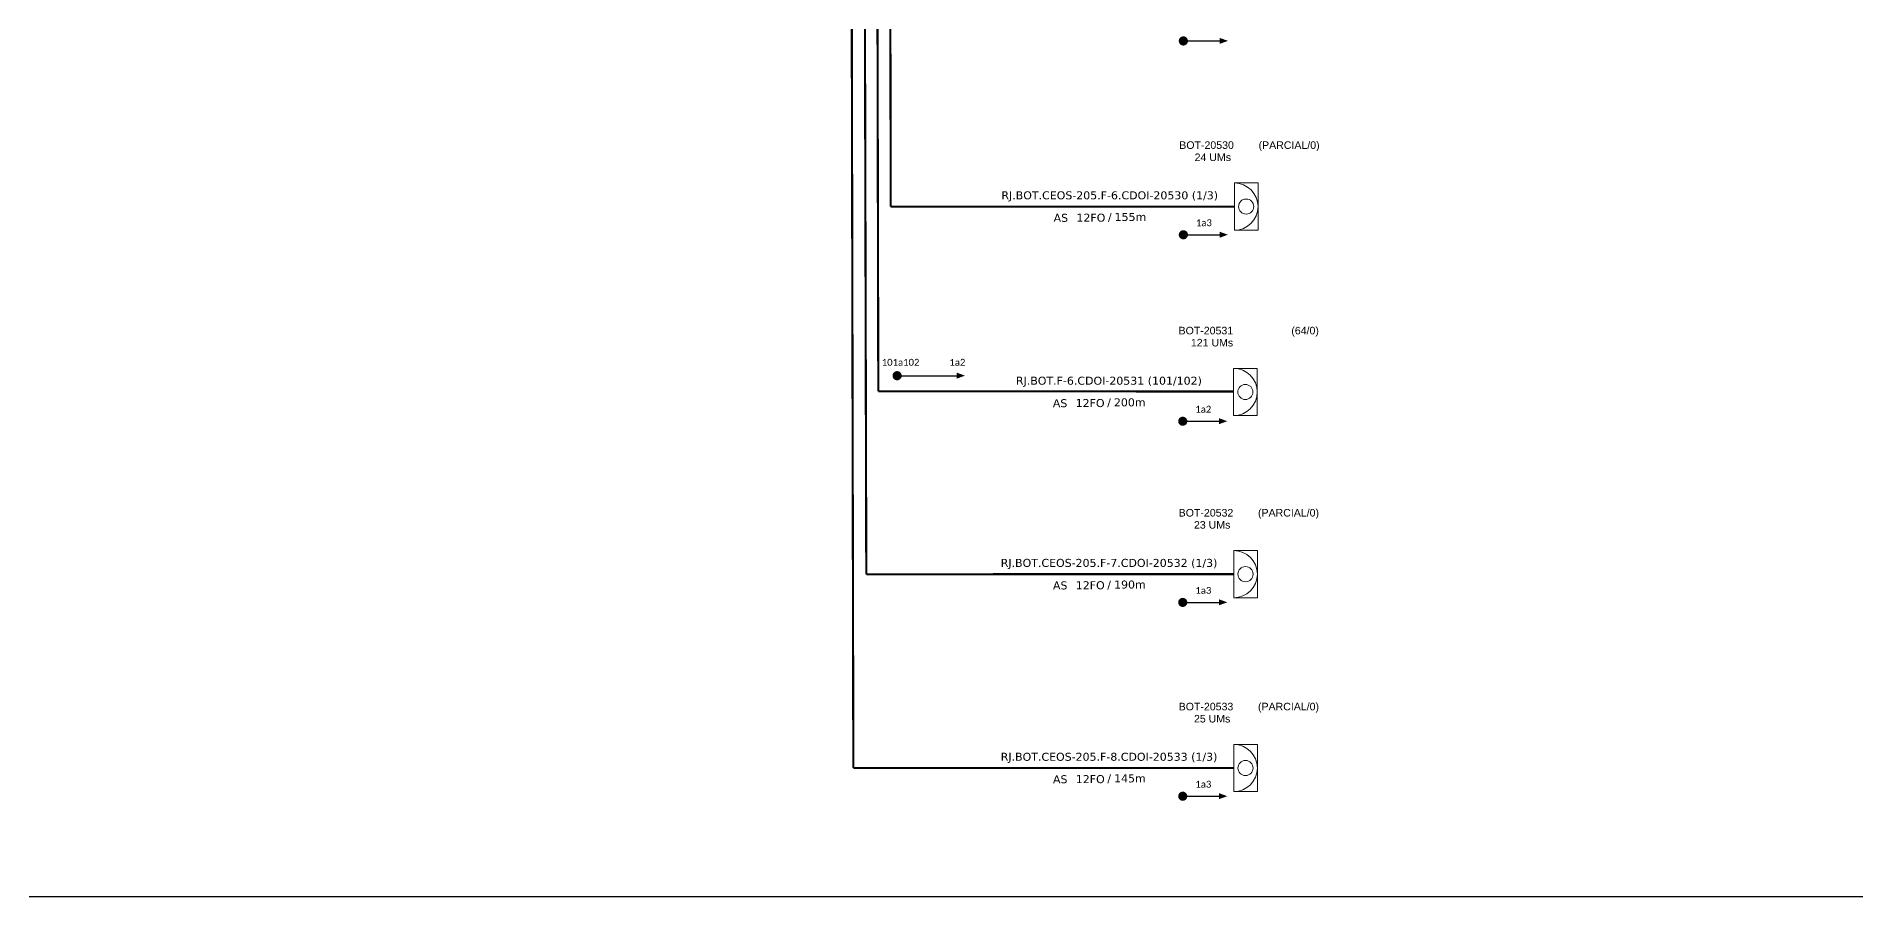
# Model space of a CAD drawing. Header units: metres. Extents: x 1105 to 1946, y -229 to 365.
# Drawn here: x 1459.4 to 1710.8, y -228.9 to -109.9 of the extents above; entities that cross this region are included whole.
import ezdxf
from ezdxf.enums import TextEntityAlignment as Align

# ---------------------------------------------------------------- set-up
doc = ezdxf.new("R2010")
doc.units = ezdxf.units.M
for name, color, linetype, lineweight in [("20.0-LEGENDA DOS CDO'S", 1, 'Continuous', 0), ('20.1-CDO_INTERIOR', 1, 'Continuous', 0), ('40.1-ETIQUETAS', 1, 'Continuous', 20)]:
    doc.layers.add(name, color=color, linetype=linetype, lineweight=lineweight)
doc.layers.add('CAP a instalar', color=1, linetype='Continuous')
doc.layers.add('SETA', color=7, linetype='Continuous')
doc.styles.add('ARIAL', font='arial.ttf')
doc.styles.add('siredit', font='verdana.ttf')
doc.styles.get("Standard").update_dxf_attribs({"font": 'arial.ttf'})
doc.linetypes.add('FENCELINE1', pattern='A,0.25,-0.1,[133,ltypeshp.shx,S=0.1,R=0,X=-0.1,Y=0],-0.1,1', length=1.45)

# ---------------------------------------------------------------- blocks, each defined once
blk = doc.blocks.new('ETIQUETA_RS5F')
at = {"layer": '40.1-ETIQUETAS', "color": 0, "style": 'siredit'}
blk.add_text('/', height=1.5, dxfattribs=at).set_placement((1.55, -1.95), align=Align.MIDDLE_RIGHT)
for tag, p in [('ETIQUETA_R_PRIMARIA', (1.18, 4.1)), ('ETIQUETA_R_SECUNDARIA', (1.18, 2.1)), ('F_ATIVAS/F_MORTAS', (1.11, -4.24))]:
    blk.add_attdef(tag, text='', height=1.5, dxfattribs=at).set_placement(p, align=Align.MIDDLE_CENTER)
for tag, p in [('TIPO_CABO', (-6.62, -2.12)), ('CAP_CABO', (0.37, -2.09))]:
    blk.add_attdef(tag, text='', height=1.5, dxfattribs=at).set_placement(p, align=Align.MIDDLE_RIGHT)
blk.add_attdef('METROS', text='', height=1.5, dxfattribs=at).set_placement((2.11, -1.95), align=Align.MIDDLE_LEFT)
for tag, p in [('FUSÃO_1', (0.82, -8.39)), ('FUSÃO_2', (0.82, -10.6)), ('FUSÃO_3', (0.82, -12.93)), ('FUSÃO_4', (0.82, -15.14)), ('FUSÃO_5', (0.82, -17.16))]:
    blk.add_attdef(tag, text='', height=1.5, dxfattribs=at).set_placement(p, align=Align.CENTER)
blk = doc.blocks.new('CDOI_INT')
at = {"layer": '20.1-CDO_INTERIOR', "color": 0, "lineweight": 18}
blk.add_lwpolyline([(4.25, -4.25), (4.25, 4.25), (0, 4.25), (0, -4.25)], close=True, dxfattribs=at)
blk.add_circle((2.12, 0), 1.36, dxfattribs=at)
blk.add_arc((0, 0), 4.25, 270, 90, dxfattribs=at)
at = {"layer": "20.0-LEGENDA DOS CDO'S", "color": 0, "style": 'ARIAL'}
for tag, p in [('CDO_N', (-0.08, 10.38)), ('SPLITER_1', (21.18, 10.38)), ('SPLITER_2', (21.19, 8.68)), ('SAP', (-0.08, 6.23)), ('SURVEY', (-0.08, 8.2)), ('1:XX', (5.94, -2.22)), ('UMS', (5.94, -4.24))]:
    blk.add_attdef(tag, p, '', height=1.36, dxfattribs=at)
blk.add_attdef('FIBRAS_UTILIZADAS', text='', height=1.36, dxfattribs=at).set_placement((15.34, 10.38), align=Align.CENTER)

msp = doc.modelspace()

# ---------------------------------------------------------------- linework, layer by layer
at = {"color": 7}
msp.add_lwpolyline([(1104.65, -228.88), (1945.65, -228.88), (1945.65, 365.12), (1104.65, 365.12)], close=True, dxfattribs=at)
at = {"const_width": 0.632}
for points in [[(1617.59, -110.53, 1), (1618.23, -110.53, 1)], [(1617.59, -110.53, 1), (1618.23, -110.53, 1)], [(1617.59, -137.34, 1), (1618.23, -137.34, 1)], [(1578.03, -156.83, 1), (1578.67, -156.83, 1)], [(1578.03, -156.83, 1), (1578.67, -156.83, 1)], [(1617.51, -188.18, 1), (1618.14, -188.18, 1)], [(1617.51, -188.18, 1), (1618.14, -188.18, 1)], [(1617.51, -214.99, 1), (1618.14, -214.99, 1)]]:
    msp.add_lwpolyline(points, format="xyb", close=True, dxfattribs=at)
at = {"color": 7, "const_width": 0.632}
msp.add_lwpolyline([(1617.51, -163.13, 1), (1618.14, -163.13, 1)], format="xyb", close=True, dxfattribs=at)
msp.add_lwpolyline([(1617.51, -163.13, 1), (1618.14, -163.13, 1)], format="xyb", close=True, dxfattribs=at)
at = {"layer": 'CAP a instalar', "color": 8, "ltscale": 5.3, "const_width": 0.295}
for points in [[(1577.25, -25.06), (1577.47, -133.45)], [(1573.71, -27.08), (1574.09, -184.29)], [(1571.92, -28.09), (1572.3, -211.09)], [(1577.47, -133.45), (1624.96, -133.44)], [(1574.09, -184.29), (1624.87, -184.28)], [(1572.3, -211.09), (1624.87, -211.09)]]:
    msp.add_lwpolyline(points, dxfattribs=at)
at = {"layer": 'CAP a instalar', "color": 7, "ltscale": 5.3, "const_width": 0.295}
for points in [[(1575.47, -26.07), (1575.75, -158.99)], [(1575.75, -158.99), (1624.85, -159.01)]]:
    msp.add_lwpolyline(points, dxfattribs=at)
at = {"layer": 'CAP a instalar', "color": 7, "linetype": 'FENCELINE1', "ltscale": 5.3, "const_width": 0.295}
msp.add_lwpolyline([(1575.75, -158.99), (1624.85, -159.01)], dxfattribs=at)
at = {"layer": 'SETA'}
for points in [[(1617.91, -110.53), (1623.34, -110.53)], [(1617.91, -110.53), (1623.34, -110.53)], [(1617.91, -137.34), (1623.34, -137.34)], [(1617.82, -188.18), (1623.26, -188.18)], [(1617.82, -188.18), (1623.26, -188.18)], [(1617.82, -214.99), (1623.26, -214.99)]]:
    msp.add_lwpolyline(points, dxfattribs=at)
at = {"layer": 'SETA', "color": 7}
for points in [[(1578.35, -156.83), (1587.01, -156.83)], [(1578.35, -156.83), (1587.01, -156.83)], [(1617.82, -163.13), (1623.26, -163.13)], [(1617.82, -163.13), (1623.26, -163.13)]]:
    msp.add_lwpolyline(points, dxfattribs=at)
at = {"layer": 'SETA'}
for points in [[(1622.91, -110.1), (1624.07, -110.52), (1622.91, -110.94)], [(1622.91, -110.1), (1624.07, -110.52), (1622.91, -110.94)], [(1622.91, -136.91), (1624.07, -137.33), (1622.91, -137.75)], [(1622.82, -187.75), (1623.98, -188.17), (1622.82, -188.59)], [(1622.82, -187.75), (1623.98, -188.17), (1622.82, -188.59)], [(1622.82, -214.56), (1623.98, -214.98), (1622.82, -215.4)]]:
    msp.add_solid(points, dxfattribs=at)
at = {"layer": 'SETA', "color": 7}
for points in [[(1586.57, -156.4), (1587.73, -156.82), (1586.57, -157.24)], [(1586.57, -156.4), (1587.73, -156.82), (1586.57, -157.24)], [(1622.82, -162.7), (1623.98, -163.12), (1622.82, -163.54)], [(1622.82, -162.7), (1623.98, -163.12), (1622.82, -163.54)]]:
    msp.add_solid(points, dxfattribs=at)

# ---------------------------------------------------------------- block references
at = {"layer": 'CAP a instalar', "color": 8, "linetype": 'FENCELINE1', "ltscale": 5.3}
ref = msp.add_blockref('CDOI_INT', (1624.96, -133.44), dxfattribs=dict(at, xscale=0.7681776760040443, yscale=0.7681776760040443, zscale=0.7681776760040443))
ref.add_attrib('CDO_N', 'BOT-20530', dxfattribs={"layer": "20.0-LEGENDA DOS CDO'S", "color": 0, "height": 1.045, "style": 'ARIAL'}).set_placement((1624.89, -125.46), align=Align.RIGHT)
ref.add_attrib('FIBRAS_UTILIZADAS', '(PARCIAL/0)', dxfattribs={"layer": "20.0-LEGENDA DOS CDO'S", "color": 0, "height": 1.0449, "style": 'ARIAL'}).set_placement((1636.74, -125.46), align=Align.RIGHT)
ref.add_attrib('SURVEY', '24 UMs ', dxfattribs={"layer": "20.0-LEGENDA DOS CDO'S", "color": 0, "height": 1.045, "style": 'ARIAL'}).set_placement((1624.9, -127.14), align=Align.RIGHT)
ref = msp.add_blockref('ETIQUETA_RS5F', (1606.86, -133.43), dxfattribs=dict(at, xscale=0.737197997882061, yscale=0.737197997882061, zscale=0.737197997882061))
ref.add_attrib('ETIQUETA_R_SECUNDARIA', 'RJ.BOT.CEOS-205.F-6.CDOI-20530 (1/3)', dxfattribs={"layer": '40.1-ETIQUETAS', "color": 0, "height": 1.1058, "style": 'siredit'}).set_placement((1607.73, -131.88), align=Align.MIDDLE_CENTER)
ref.add_attrib('TIPO_CABO', 'AS', dxfattribs={"layer": '40.1-ETIQUETAS', "color": 0, "height": 1.106, "style": 'siredit'}).set_placement((1601.98, -134.99), align=Align.MIDDLE_RIGHT)
ref.add_attrib('CAP_CABO', '12FO', dxfattribs={"layer": '40.1-ETIQUETAS', "color": 0, "height": 1.106, "style": 'siredit'}).set_placement((1607.13, -134.97), align=Align.MIDDLE_RIGHT)
ref.add_attrib('METROS', '155m ', dxfattribs={"layer": '40.1-ETIQUETAS', "color": 0, "height": 1.106, "style": 'siredit'}).set_placement((1608.41, -134.87), align=Align.MIDDLE_LEFT)
at = {"layer": 'CAP a instalar', "color": 7, "linetype": 'FENCELINE1', "ltscale": 5.3}
ref = msp.add_blockref('CDOI_INT', (1624.85, -159.08), dxfattribs=dict(at, xscale=0.7681776760096511, yscale=0.7681776760096511, zscale=0.7681776760096511))
ref.add_attrib('CDO_N', 'BOT-20531', dxfattribs={"layer": "20.0-LEGENDA DOS CDO'S", "color": 0, "height": 1.045, "style": 'ARIAL'}).set_placement((1624.79, -151.11), align=Align.RIGHT)
ref.add_attrib('FIBRAS_UTILIZADAS', '(64/0)', dxfattribs={"layer": "20.0-LEGENDA DOS CDO'S", "color": 0, "height": 1.045, "style": 'ARIAL'}).set_placement((1636.64, -151.11), align=Align.RIGHT)
ref.add_attrib('SURVEY', '121 UMs', dxfattribs={"layer": "20.0-LEGENDA DOS CDO'S", "color": 0, "height": 1.045, "style": 'ARIAL'}).set_placement((1624.79, -152.78), align=Align.RIGHT)
ref = msp.add_blockref('ETIQUETA_RS5F', (1606.75, -159.07), dxfattribs=dict(at, xscale=0.7371979978874416, yscale=0.7371979978874416, zscale=0.7371979978874416))
ref.add_attrib('ETIQUETA_R_SECUNDARIA', 'RJ.BOT.F-6.CDOI-20531 (101/102)', dxfattribs={"layer": '40.1-ETIQUETAS', "color": 0, "height": 1.1058, "style": 'siredit'}).set_placement((1607.62, -157.52), align=Align.MIDDLE_CENTER)
ref.add_attrib('TIPO_CABO', 'AS', dxfattribs={"layer": '40.1-ETIQUETAS', "color": 0, "height": 1.106, "style": 'siredit'}).set_placement((1601.87, -160.63), align=Align.MIDDLE_RIGHT)
ref.add_attrib('CAP_CABO', '12FO', dxfattribs={"layer": '40.1-ETIQUETAS', "color": 0, "height": 1.106, "style": 'siredit'}).set_placement((1607.02, -160.61), align=Align.MIDDLE_RIGHT)
ref.add_attrib('METROS', '200m', dxfattribs={"layer": '40.1-ETIQUETAS', "color": 0, "height": 1.106, "style": 'siredit'}).set_placement((1608.31, -160.51), align=Align.MIDDLE_LEFT)
at = {"layer": 'CAP a instalar', "color": 8, "linetype": 'FENCELINE1', "ltscale": 5.3}
ref = msp.add_blockref('CDOI_INT', (1624.87, -184.28), dxfattribs=dict(at, xscale=0.7681776760040443, yscale=0.7681776760040443, zscale=0.7681776760040443))
ref.add_attrib('CDO_N', 'BOT-20532', dxfattribs={"layer": "20.0-LEGENDA DOS CDO'S", "color": 0, "height": 1.045, "style": 'ARIAL'}).set_placement((1624.81, -176.31), align=Align.RIGHT)
ref.add_attrib('FIBRAS_UTILIZADAS', '(PARCIAL/0)', dxfattribs={"layer": "20.0-LEGENDA DOS CDO'S", "color": 0, "height": 1.0449, "style": 'ARIAL'}).set_placement((1636.66, -176.31), align=Align.RIGHT)
ref.add_attrib('SURVEY', '23 UMs ', dxfattribs={"layer": "20.0-LEGENDA DOS CDO'S", "color": 0, "height": 1.045, "style": 'ARIAL'}).set_placement((1624.81, -177.98), align=Align.RIGHT)
ref = msp.add_blockref('ETIQUETA_RS5F', (1606.77, -184.27), dxfattribs=dict(at, xscale=0.737197997882061, yscale=0.737197997882061, zscale=0.737197997882061))
ref.add_attrib('ETIQUETA_R_SECUNDARIA', 'RJ.BOT.CEOS-205.F-7.CDOI-20532 (1/3)', dxfattribs={"layer": '40.1-ETIQUETAS', "color": 0, "height": 1.1058, "style": 'siredit'}).set_placement((1607.64, -182.72), align=Align.MIDDLE_CENTER)
ref.add_attrib('TIPO_CABO', 'AS', dxfattribs={"layer": '40.1-ETIQUETAS', "color": 0, "height": 1.106, "style": 'siredit'}).set_placement((1601.89, -185.83), align=Align.MIDDLE_RIGHT)
ref.add_attrib('CAP_CABO', '12FO', dxfattribs={"layer": '40.1-ETIQUETAS', "color": 0, "height": 1.106, "style": 'siredit'}).set_placement((1607.04, -185.81), align=Align.MIDDLE_RIGHT)
ref.add_attrib('METROS', '190m ', dxfattribs={"layer": '40.1-ETIQUETAS', "color": 0, "height": 1.106, "style": 'siredit'}).set_placement((1608.33, -185.71), align=Align.MIDDLE_LEFT)
ref = msp.add_blockref('CDOI_INT', (1624.87, -211.09), dxfattribs=dict(at, xscale=0.7681776760040443, yscale=0.7681776760040443, zscale=0.7681776760040443))
ref.add_attrib('CDO_N', 'BOT-20533', dxfattribs={"layer": "20.0-LEGENDA DOS CDO'S", "color": 0, "height": 1.045, "style": 'ARIAL'}).set_placement((1624.81, -203.11), align=Align.RIGHT)
ref.add_attrib('FIBRAS_UTILIZADAS', '(PARCIAL/0)', dxfattribs={"layer": "20.0-LEGENDA DOS CDO'S", "color": 0, "height": 1.0449, "style": 'ARIAL'}).set_placement((1636.66, -203.11), align=Align.RIGHT)
ref.add_attrib('SURVEY', '25 UMs ', dxfattribs={"layer": "20.0-LEGENDA DOS CDO'S", "color": 0, "height": 1.045, "style": 'ARIAL'}).set_placement((1624.81, -204.79), align=Align.RIGHT)
ref = msp.add_blockref('ETIQUETA_RS5F', (1606.77, -211.08), dxfattribs=dict(at, xscale=0.737197997882061, yscale=0.737197997882061, zscale=0.737197997882061))
ref.add_attrib('ETIQUETA_R_SECUNDARIA', 'RJ.BOT.CEOS-205.F-8.CDOI-20533 (1/3)', dxfattribs={"layer": '40.1-ETIQUETAS', "color": 0, "height": 1.1058, "style": 'siredit'}).set_placement((1607.64, -209.53), align=Align.MIDDLE_CENTER)
ref.add_attrib('TIPO_CABO', 'AS', dxfattribs={"layer": '40.1-ETIQUETAS', "color": 0, "height": 1.106, "style": 'siredit'}).set_placement((1601.89, -212.64), align=Align.MIDDLE_RIGHT)
ref.add_attrib('CAP_CABO', '12FO', dxfattribs={"layer": '40.1-ETIQUETAS', "color": 0, "height": 1.106, "style": 'siredit'}).set_placement((1607.04, -212.62), align=Align.MIDDLE_RIGHT)
ref.add_attrib('METROS', '145m ', dxfattribs={"layer": '40.1-ETIQUETAS', "color": 0, "height": 1.106, "style": 'siredit'}).set_placement((1608.33, -212.52), align=Align.MIDDLE_LEFT)

# ---------------------------------------------------------------- texts
at = {"char_height": 0.948, "width": 16.0275, "attachment_point": 5}
for s, insert in [('{\\fCalibri|b0|i0|c0|p34;\\C7;1a3}', (1620.75, -135.68)), ('{\\fCalibri|b0|i0|c0|p34;\\C7;101a102}', (1578.83, -154.98)), ('{\\fCalibri|b0|i0|c0|p34;\\C7;1a3}', (1620.67, -186.52)), ('{\\fCalibri|b0|i0|c0|p34;\\C7;1a3}', (1620.67, -213.33))]:
    msp.add_mtext(s, dxfattribs=dict(at, insert=insert))
at = {"color": 7, "char_height": 0.948, "width": 16.0275, "attachment_point": 5}
for insert in [(1586.68, -154.98), (1620.66, -161.47)]:
    msp.add_mtext('{\\fCalibri|b0|i0|c0|p34;\\C7;1a2}', dxfattribs=dict(at, insert=insert))

doc.saveas('drawing.dxf')
